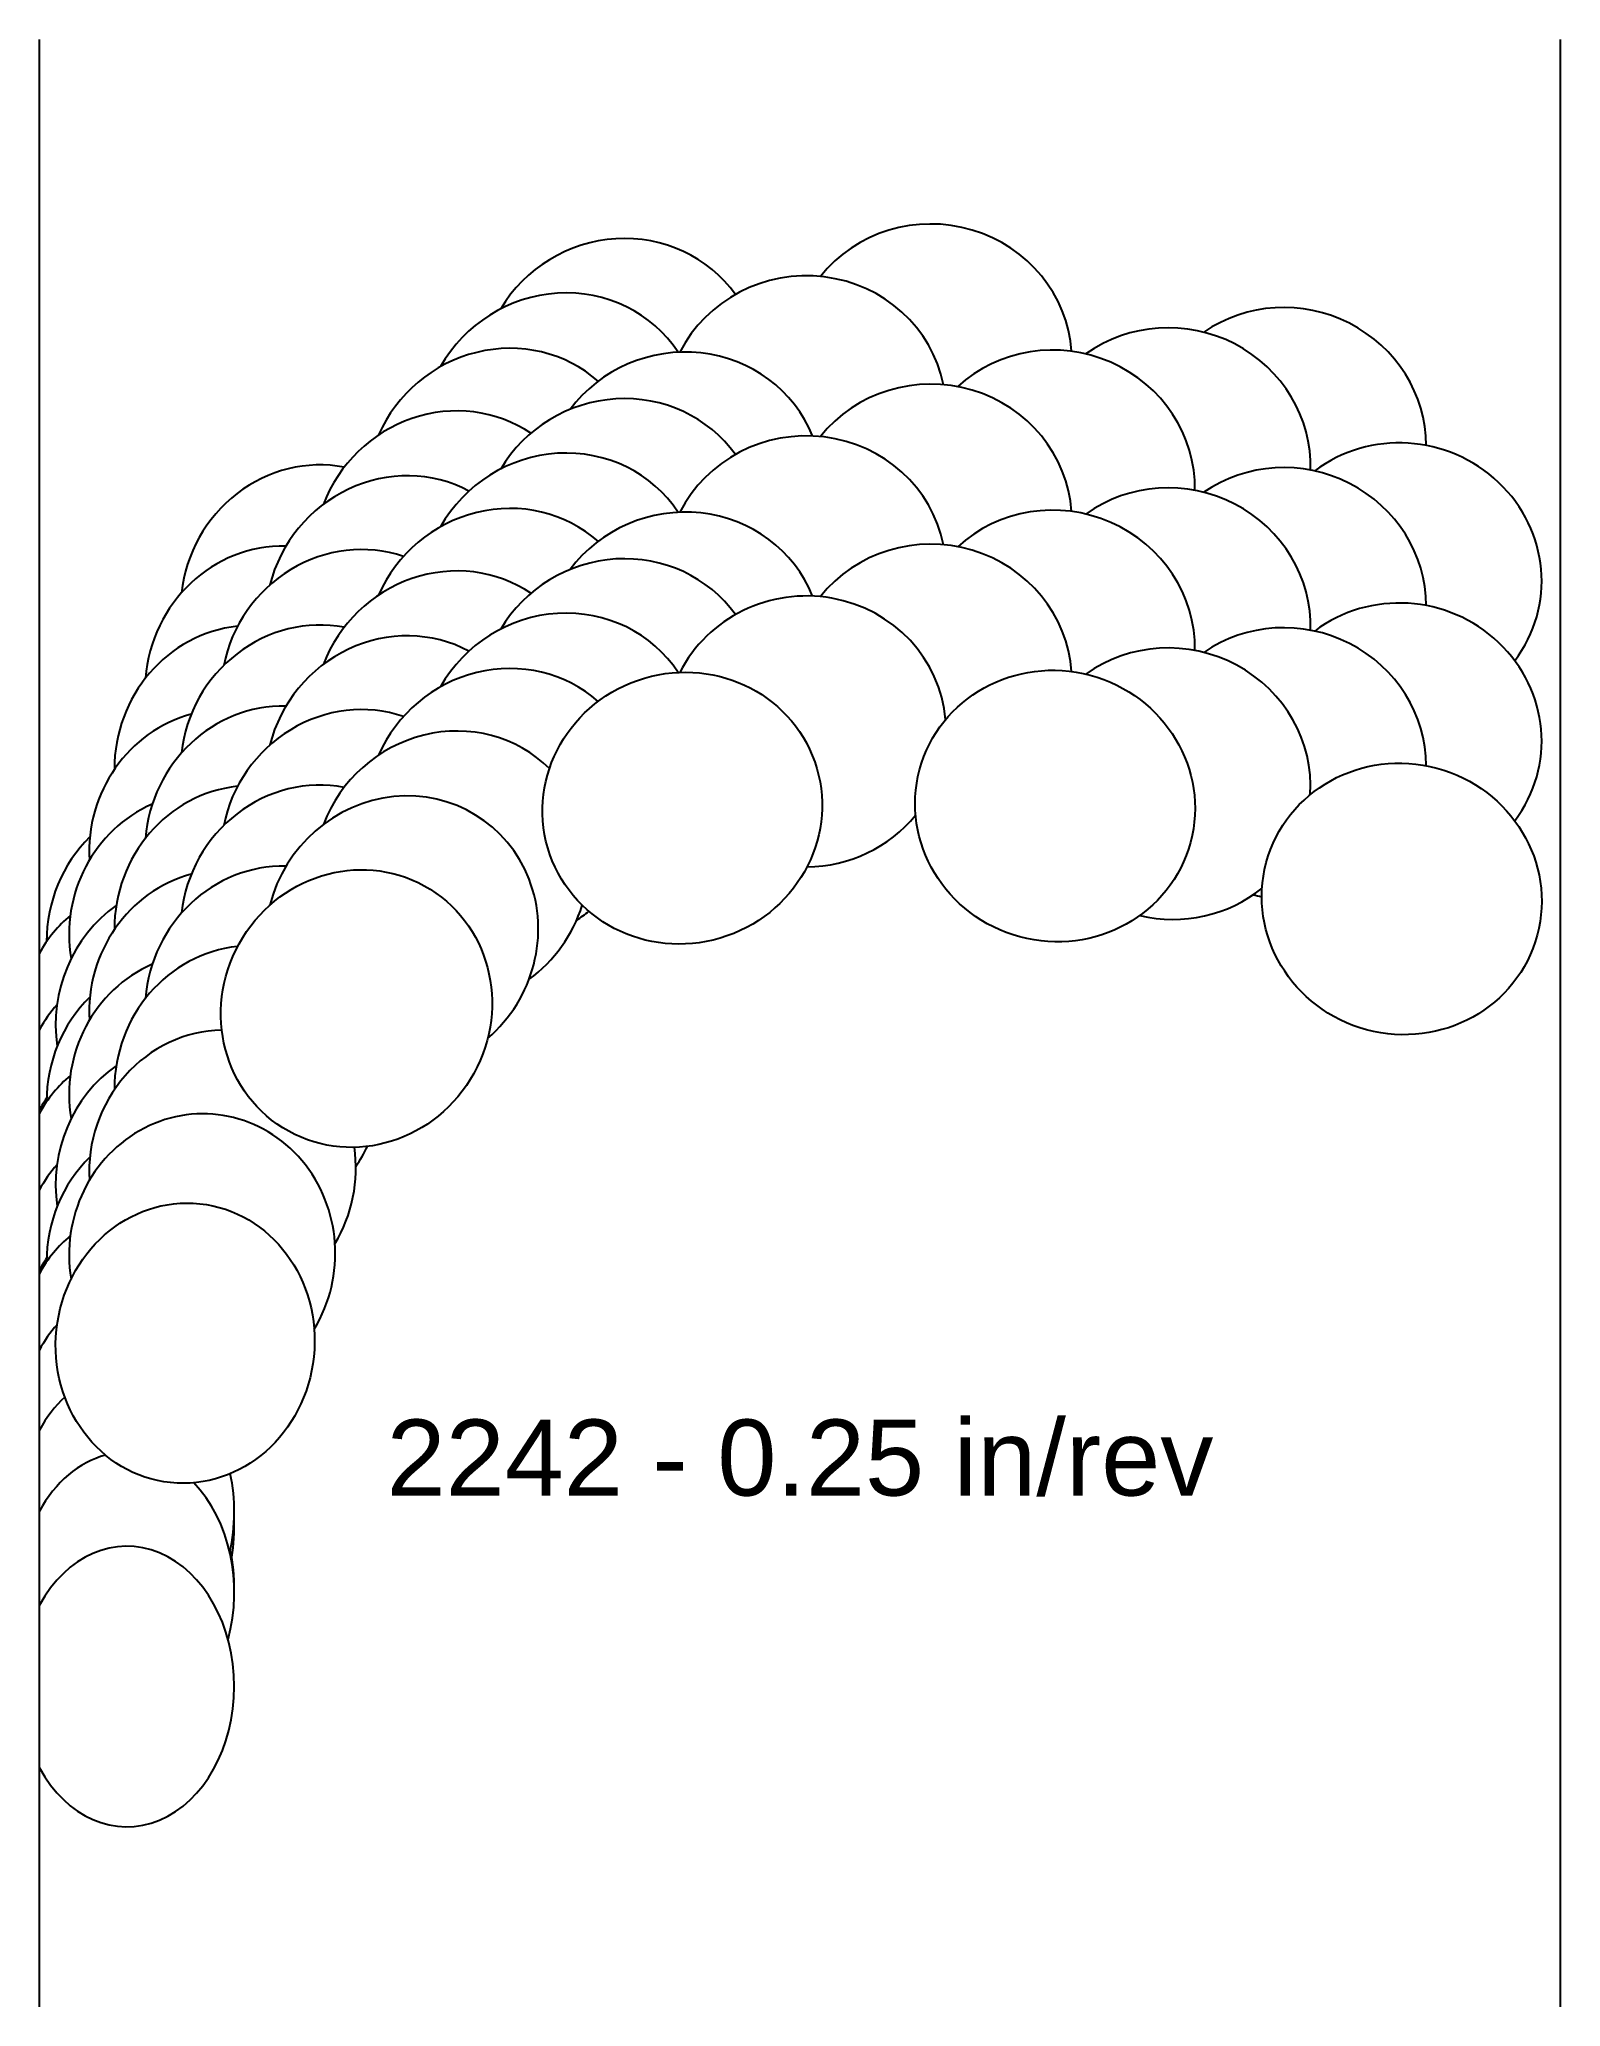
# Model space of a CAD drawing. Header units: inches. Extents: x -2.38 to 0, y -1.93 to 1.14.
import ezdxf
from ezdxf.enums import TextEntityAlignment as Align

# ---------------------------------------------------------------- set-up
doc = ezdxf.new("R2010")
doc.units = ezdxf.units.IN
doc.header["$MEASUREMENT"] = 0
for name, color, linetype, true_color in [('Blade_1', 30, 'Continuous', 0xff7f00), ('Blade_2', 7, 'Continuous', 0xcccc00), ('Blade_3', 7, 'Continuous', 0x00cc00), ('Blade_4', 7, 'Continuous', 0x00cccc), ('Blade_5', 7, 'Continuous', 0x0066cc), ('Blade_6', 190, 'Continuous', 0x7f00ff)]:
    doc.layers.add(name, color=color, linetype=linetype, true_color=true_color)
doc.layers.add('Gage_Line', color=7, linetype='Continuous')
doc.styles.get("Standard").update_dxf_attribs({"font": 'arial.ttf'})

msp = doc.modelspace()

# ---------------------------------------------------------------- linework, layer by layer
at = {"layer": 'Blade_1'}
for centre, major_axis, ratio, start_param, end_param in [((-1.3713, 0.4416), (0.2068, 0.0722), 0.965265, 6.328935, 8.461256), ((-0.7893, 0.4449), (0.2115, -0.0567), 0.965926, 6.521057, 8.876004), ((-0.2481, 0.2999), (0.2115, -0.0567), 0.965926, 5.905903, 8.778403), ((-1.3713, 0.1916), (0.2068, 0.0722), 0.965265, 6.328935, 8.461256), ((-0.7893, 0.1949), (0.2115, -0.0567), 0.965926, 6.521057, 8.876004), ((-1.8799, 0.1287), (0.1058, 0.1917), 0.956519, 6.45242, 8.173864), ((-0.2481, 0.0499), (0.2115, -0.0567), 0.965926, 5.905903, 8.778403), ((-1.8799, -0.1213), (0.1058, 0.1917), 0.956519, 6.45242, 8.173864), ((-2.1474, -0.3939), (0.023, 0.2178), 0.922065, 6.95824, 8.118881), ((-2.1474, -0.6439), (0.023, 0.2178), 0.922065, 6.95824, 8.118881), ((-2.2384, -1.43), (0, 0.219), 0.766045, 2.190243, 7.234536), ((-2.2384, -1.18), (0, 0.219), 0.766045, 4.490559, 4.765002)]:
    msp.add_ellipse(centre, major_axis=major_axis, ratio=ratio, start_param=start_param, end_param=end_param, dxfattribs=at)
for centre, major_axis, ratio in [((-1.3713, -0.0584), (0.2068, 0.0722), 0.965265), ((-0.7893, -0.0551), (0.2115, -0.0567), 0.965926), ((-0.2481, -0.2001), (0.2115, -0.0567), 0.965926), ((-1.8799, -0.3713), (0.1058, 0.1917), 0.956519), ((-2.1474, -0.8939), (0.023, 0.2178), 0.922065)]:
    msp.add_ellipse(centre, major_axis=major_axis, ratio=ratio, dxfattribs=at)
at = {"layer": 'Blade_2'}
for centre, major_axis, ratio, start_param, end_param in [((-1.809, 0.2446), (0.1258, 0.1793), 0.95835, 6.401023, 8.233057), ((-1.809, -0.0054), (0.1258, 0.1793), 0.95835, 6.401023, 8.233057), ((-2.1208, -0.2547), (0.0118, 0.2187), 0.948797, 6.724774, 8.084191), ((-1.809, -0.2554), (0.1258, 0.1793), 0.95835, 4.454589, 8.233057), ((-2.1208, -0.5047), (0.0118, 0.2187), 0.948797, 6.724774, 8.084191), ((-2.1208, -0.7547), (0.0118, 0.2187), 0.948797, 4.198099, 8.084191), ((-2.2384, -1.2833), (0, 0.219), 0.766045, 6.482931, 7.234536), ((-2.2384, -1.2833), (0, 0.219), 0.766045, 4.371004, 5.611345)]:
    msp.add_ellipse(centre, major_axis=major_axis, ratio=ratio, start_param=start_param, end_param=end_param, dxfattribs=at)
at = {"layer": 'Blade_3'}
for centre, major_axis, ratio, start_param, end_param in [((-1.1784, 0.5614), (0.2184, 0.0157), 0.965926, 6.406473, 8.89961), ((-0.6089, 0.4798), (0.2115, -0.0567), 0.965926, 6.505212, 8.756937), ((-1.7317, 0.3468), (0.1453, 0.1639), 0.960121, 6.410535, 8.230662), ((-1.1784, 0.3114), (0.2184, 0.0157), 0.965926, 6.406473, 8.89961), ((-0.6089, 0.2298), (0.2115, -0.0567), 0.965926, 6.505212, 8.756937), ((-1.7317, 0.0968), (0.1453, 0.1639), 0.960121, 6.410535, 8.230662), ((-1.1784, 0.0614), (0.2184, 0.0157), 0.965926, 6.296535, 8.89961), ((-0.6089, -0.0202), (0.2115, -0.0567), 0.965926, 6.473548, 8.756937), ((-2.0891, -0.1236), (0.0292, 0.217), 0.949949, 6.659991, 8.05434), ((-1.7317, -0.1532), (0.1453, 0.1639), 0.960121, 6.232072, 8.230662), ((-1.1784, 0.0614), (0.2184, 0.0157), 0.965926, 4.651184, 5.54225), ((-2.0891, -0.3736), (0.0292, 0.217), 0.949949, 6.659991, 8.05434), ((-0.6089, -0.0202), (0.2115, -0.0567), 0.965926, 4.743161, 5.677427), ((-1.7317, -0.1532), (0.1453, 0.1639), 0.960121, 4.488396, 5.151012), ((-2.0891, -0.6236), (0.0292, 0.217), 0.949949, 6.429066, 8.05434), ((-2.2384, -0.6569), (0, 0.219), 0.766045, 7.126782, 7.234536), ((-2.0891, -0.6236), (0.0292, 0.217), 0.949949, 4.286028, 5.002805), ((-2.2384, -0.9069), (0, 0.219), 0.766045, 7.126782, 7.234536), ((-2.2384, -1.1569), (0, 0.219), 0.766045, 6.898541, 7.234536), ((-2.2384, -1.1569), (0, 0.219), 0.766045, 4.419654, 4.986652)]:
    msp.add_ellipse(centre, major_axis=major_axis, ratio=ratio, start_param=start_param, end_param=end_param, dxfattribs=at)
at = {"layer": 'Blade_4'}
for centre, major_axis, ratio, start_param, end_param in [((-1.6485, 0.4453), (0.1638, 0.1454), 0.961762, 6.402075, 8.301568), ((-1.6485, 0.1953), (0.1638, 0.1454), 0.961762, 6.402075, 8.301568), ((-2.0489, 0.0083), (0.0475, 0.2138), 0.951348, 6.592675, 8.089404), ((-1.6485, -0.0547), (0.1638, 0.1454), 0.961762, 6.402075, 8.301568), ((-2.0489, -0.2417), (0.0475, 0.2138), 0.951348, 6.592675, 8.089404), ((-1.6485, -0.0547), (0.1638, 0.1454), 0.961762, 4.553967, 4.661845), ((-2.0489, -0.4917), (0.0475, 0.2138), 0.951348, 6.592675, 8.089404), ((-2.2384, -0.5317), (0, 0.219), 0.766045, 6.989545, 7.234536), ((-2.0489, -0.4917), (0.0475, 0.2138), 0.951348, 4.305777, 4.471837), ((-2.2384, -0.7817), (0, 0.219), 0.766045, 6.989545, 7.234536), ((-2.2384, -1.0317), (0, 0.219), 0.766045, 6.989545, 7.234536)]:
    msp.add_ellipse(centre, major_axis=major_axis, ratio=ratio, start_param=start_param, end_param=end_param, dxfattribs=at)
at = {"layer": 'Blade_5'}
for centre, major_axis, ratio, start_param, end_param in [((-0.982, 0.6422), (0.2182, -0.0191), 0.965926, 6.434081, 8.854799), ((-1.5602, 0.5326), (0.1807, 0.1237), 0.963206, 6.267571, 8.327111), ((-0.4285, 0.5114), (0.2115, -0.0567), 0.965926, 6.537886, 8.736686), ((-0.982, 0.3922), (0.2182, -0.0191), 0.965926, 6.434081, 8.854799), ((-1.5602, 0.2826), (0.1807, 0.1237), 0.963206, 6.267571, 8.327111), ((-0.4285, 0.2614), (0.2115, -0.0567), 0.965926, 6.537886, 8.736686), ((-0.982, 0.1422), (0.2182, -0.0191), 0.965926, 6.434081, 8.854799), ((-2.0004, 0.133), (0.0665, 0.2086), 0.952948, 6.556252, 8.096272), ((-1.5602, 0.0326), (0.1807, 0.1237), 0.963206, 6.267571, 8.327111), ((-0.4285, 0.0114), (0.2115, -0.0567), 0.965926, 6.537886, 8.736686), ((-2.0004, -0.117), (0.0665, 0.2086), 0.952948, 6.556252, 8.096272), ((-2.0004, -0.367), (0.0665, 0.2086), 0.952948, 6.556252, 8.096272), ((-0.4285, 0.0114), (0.2115, -0.0567), 0.965926, 4.726469, 4.790356), ((-2.2384, -0.4125), (0, 0.219), 0.766045, 6.837499, 7.234536), ((-2.2384, -0.6625), (0, 0.219), 0.766045, 6.837499, 7.234536), ((-2.2384, -0.9125), (0, 0.219), 0.766045, 6.837499, 7.234536)]:
    msp.add_ellipse(centre, major_axis=major_axis, ratio=ratio, start_param=start_param, end_param=end_param, dxfattribs=at)
at = {"layer": 'Blade_6'}
for centre, major_axis, ratio, start_param, end_param in [((-1.4676, 0.6183), (0.1953, 0.0991), 0.964391, 6.429688, 8.435638), ((-1.4676, 0.3683), (0.1953, 0.0991), 0.964391, 6.429688, 8.435638), ((-1.9439, 0.2602), (0.0862, 0.2013), 0.954693, 6.490223, 8.160471), ((-1.4676, 0.1183), (0.1953, 0.0991), 0.964391, 6.429688, 8.435638), ((-1.9439, 0.0102), (0.0862, 0.2013), 0.954693, 6.490223, 8.160471), ((-1.9439, -0.2398), (0.0862, 0.2013), 0.954693, 6.490223, 8.160471), ((-2.1619, -0.2657), (0.0107, 0.2187), 0.921745, 7.063583, 7.904865), ((-2.1619, -0.5157), (0.0107, 0.2187), 0.921745, 7.063583, 7.904865), ((-2.1619, -0.7657), (0.0107, 0.2187), 0.921745, 7.063583, 7.904865), ((-2.2384, -1.2763), (0, 0.219), 0.766045, 4.696421, 4.988488)]:
    msp.add_ellipse(centre, major_axis=major_axis, ratio=ratio, start_param=start_param, end_param=end_param, dxfattribs=at)
at = {"layer": 'Gage_Line'}
for p, q in [((-2.375, -1.93), (-2.375, 1.1422)), ((0, -1.93), (0, 1.1422))]:
    msp.add_line(p, q, dxfattribs=at)

# ---------------------------------------------------------------- texts
msp.add_text('2242 - 0.25 in/rev', height=0.11875).set_placement((-1.1875, -1.0725), align=Align.MIDDLE_CENTER)

doc.saveas('drawing.dxf')
